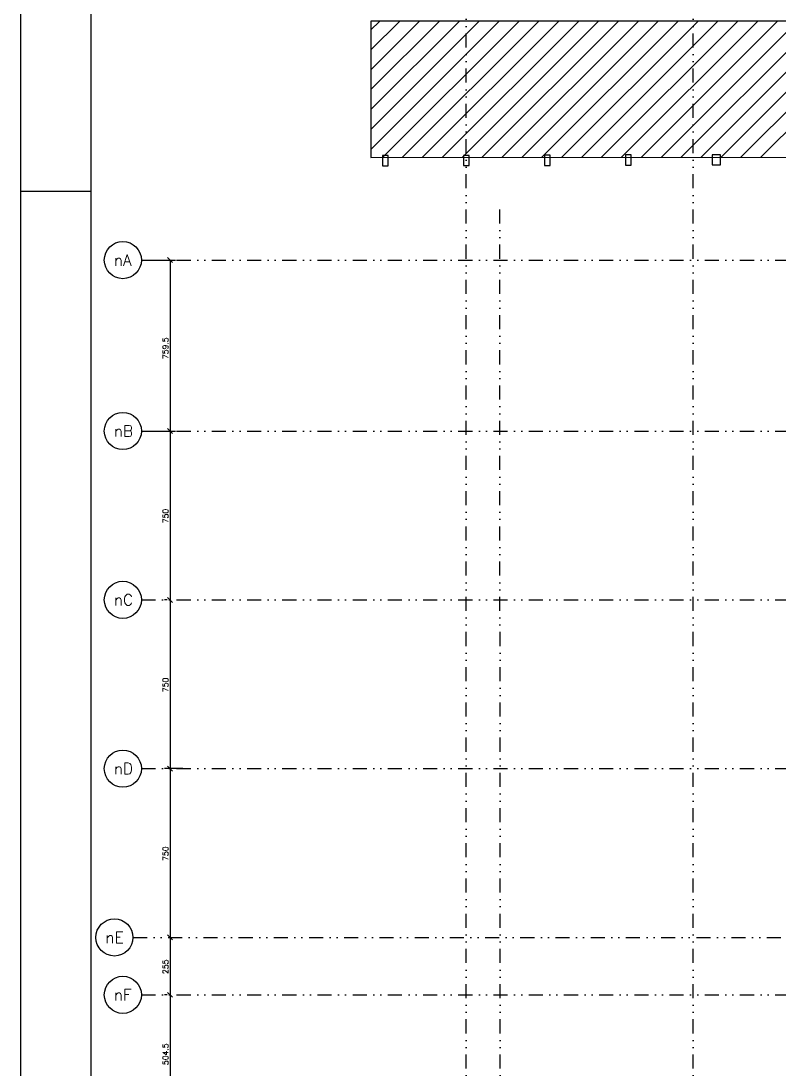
# Model space of a CAD drawing. Extents: x 551983 to 566858, y -277 to 10236.
# Drawn here: x 551983 to 555352, y 3248 to 7905 of the extents above; entities that cross this region are included whole.
import ezdxf

# ---------------------------------------------------------------- set-up
doc = ezdxf.new("R2010")
doc.units = 0
doc.header["$LTSCALE"] = 125
doc.header["$MEASUREMENT"] = 0
doc.linetypes.add('DIVIDE', pattern=[1.25, 0.5, -0.25, 0, -0.25, 0, -0.25])
doc.layers.get('0').update_dxf_attribs({"linetype": 'CONTINUOUS'})
for name, color, linetype in [('205', 14, 'DIVIDE'), ('216', 7, 'CONTINUOUS'), ('220', 4, 'CONTINUOUS'), ('221', 5, 'CONTINUOUS'), ('222', 6, 'CONTINUOUS'), ('226', 10, 'CONTINUOUS'), ('232', 7, 'CONTINUOUS'), ('250', 5, 'CONTINUOUS')]:
    doc.layers.add(name, color=color, linetype=linetype)
doc.styles.get("Standard").update_dxf_attribs({"font": 'ROMANS.SHX'})

# ---------------------------------------------------------------- blocks, each defined once
blk = doc.blocks.new('_H179BAF5357-002')
for p, q in [((-423.424404, 4261.158021), (145.302533, 4829.884958)), ((-423.424404, 4349.546369), (56.914185, 4829.884958)), ((-423.424404, 4437.934716), (-31.474163, 4829.884958)), ((-423.424404, 4526.323064), (-119.86251, 4829.884958)), ((-423.424404, 4614.711412), (-208.250858, 4829.884958)), ((-423.424404, 4703.099759), (-296.639206, 4829.884958)), ((-423.424404, 4791.488107), (-385.027553, 4829.884958)), ((-370.51592, 4225.678158), (233.69088, 4829.884958)), ((-282.089519, 4225.716211), (322.079228, 4829.884958)), ((-193.663119, 4225.754264), (410.467576, 4829.884958)), ((-105.236718, 4225.792317), (498.855923, 4829.884958)), ((-16.810318, 4225.83037), (587.244271, 4829.884958)), ((71.616083, 4225.868422), (675.632619, 4829.884958)), ((160.042484, 4225.906475), (764.020966, 4829.884958)), ((248.468884, 4225.944528), (852.409314, 4829.884958)), ((336.895285, 4225.982581), (940.797662, 4829.884958)), ((425.321685, 4226.020634), (1029.186009, 4829.884958)), ((513.748086, 4226.058687), (1117.574357, 4829.884958)), ((602.174486, 4226.09674), (1205.962705, 4829.884958)), ((690.600887, 4226.134793), (1294.351052, 4829.884958)), ((779.027287, 4226.172845), (1382.7394, 4829.884958)), ((867.453688, 4226.210898), (1471.127747, 4829.884958)), ((955.880088, 4226.248951), (1559.516095, 4829.884958)), ((1044.306489, 4226.287004), (1647.904443, 4829.884958)), ((1132.732889, 4226.325057), (1736.29279, 4829.884958)), ((1221.15929, 4226.36311), (1824.681138, 4829.884958)), ((1309.58569, 4226.401163), (1913.069486, 4829.884958))]:
    blk.add_line(p, q)

msp = doc.modelspace()

# ---------------------------------------------------------------- linework, layer by layer
for p, q in [((551983.2, -276.6), (551983.2, 10235.9)), ((551983.2, 7148.4), (552295.7, 7148.4))]:
    msp.add_line(p, q)
at = {"layer": '205'}
for p, q in [((553961.5, 2937.4), (553961.5, 9657.7)), ((554971, 2937.4), (554971, 9657.7)), ((554112.5, 2937.4), (554111.5, 7085.1)), ((552518.7, 6842.5), (556133.1, 6842.5)), ((552518.7, 6083), (561897.3, 6083)), ((552518.7, 5333), (562550.6, 5333)), ((552518.7, 4583), (562013.8, 4583)), ((552481.2, 3833), (562030.3, 3833)), ((552518.7, 3578), (562046.8, 3578))]:
    msp.add_line(p, q, dxfattribs=at)
at = {"layer": '216'}
for p, q in [((552634.6, 6853.5), (552656.7, 6831.4)), ((552634.6, 6094), (552656.7, 6071.9)), ((552634.6, 6094), (552656.7, 6071.9)), ((552634.6, 5344), (552656.7, 5321.9)), ((552634.6, 5344), (552656.7, 5321.9)), ((552634.6, 4594), (552656.7, 4571.9)), ((552634.6, 4594), (552656.7, 4571.9)), ((552634.6, 3844), (552656.7, 3821.9)), ((552634.6, 3844), (552656.7, 3821.9)), ((552634.6, 3844), (552656.7, 3821.9)), ((552634.6, 3589), (552656.7, 3566.9)), ((552634.6, 3589), (552656.7, 3566.9))]:
    msp.add_line(p, q, dxfattribs=at)
at = {"layer": '221'}
for centre in [(552436.1, 6842.5), (552436.1, 6083), (552436.1, 5333), (552436.1, 4583), (552398.6, 3833), (552436.1, 3578)]:
    msp.add_circle(centre, 82.5, dxfattribs=at)
at = {"layer": '222'}
msp.add_line((552295.7, -151.6), (552295.7, 10110.9), dxfattribs=at)
at = {"layer": '226'}
for points in [[(553590.3, 7261.5), (553615.4, 7261.5), (553615.3, 7306.6), (553590.4, 7306.6), (553590.3, 7261.5)], [(553950.3, 7262.5), (553975.4, 7262.5), (553975.2, 7307.6), (553950.4, 7307.6), (553950.3, 7262.5)], [(554310.2, 7263.5), (554335.2, 7263.5), (554335.1, 7308.5), (554310.2, 7308.5), (554310.2, 7263.5)], [(554670.2, 7264.4), (554695.2, 7264.4), (554695.1, 7309.5), (554670.2, 7309.5), (554670.2, 7264.4)], [(555055.3, 7265.6), (555092.1, 7265.6), (555092.1, 7310.7), (555055.3, 7310.7), (555055.3, 7265.6)]]:
    msp.add_lwpolyline(points, dxfattribs=at)
at = {"layer": '232'}
msp.add_line((553538.1, 7299.1), (556859.4, 7300.6), dxfattribs=at)
at = {"layer": '250'}
for p, q in [((553538.1, 7903.4), (553538.1, 7299.1)), ((561576.2, 7903.4), (553538.1, 7903.4)), ((552538.7, 6842.5), (552670.6, 6842.5)), ((552645.6, 6842.5), (552645.6, 6083)), ((552538.7, 6083), (552670.6, 6083)), ((552645.6, 6083), (552645.6, 5333)), ((552633.3, 5333), (552620.6, 5333)), ((552645.6, 5333), (552645.6, 4583)), ((552702.8, 4583), (552620.6, 4583)), ((552645.6, 4583), (552645.6, 3833)), ((552645.6, 3833), (552645.6, 3578)), ((552633.5, 3578), (552620.6, 3578)), ((552645.6, 3578), (552645.6, 3073.5))]:
    msp.add_line(p, q, dxfattribs=at)

# ---------------------------------------------------------------- block references
at = {"layer": '221'}
msp.add_blockref('_H179BAF5357-002', (553961.5, 3073.5), dxfattribs=at)

# ---------------------------------------------------------------- texts
at = {"layer": '216'}
for s, p in [('759.5', (552638.1, 6402.7)), ('750', (552638.1, 5673)), ('750', (552638.1, 4923)), ('750', (552638.1, 4173)), ('255', (552638.1, 3670.5)), ('504.5', (552638.1, 3265.7))]:
    msp.add_text(s, height=25, rotation=90, dxfattribs=at).set_placement(p)
at = {"layer": '220'}
for s, p in [('nA', (552395.9, 6817.6)), ('nB', (552395.9, 6058.1)), ('nC', (552395.9, 5308.1)), ('nD', (552395.9, 4558.1)), ('nE', (552358.4, 3808.1)), ('nF', (552395.9, 3553.1))]:
    msp.add_text(s, height=50, dxfattribs=at).set_placement(p)

doc.saveas('drawing.dxf')
